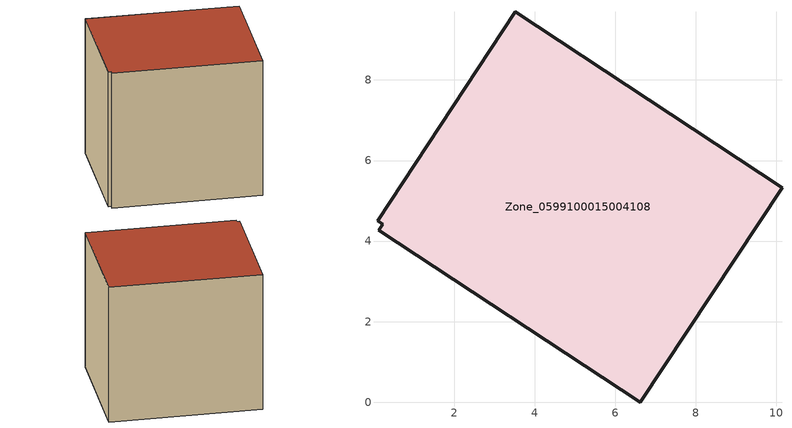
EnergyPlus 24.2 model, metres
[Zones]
Zone_0599100015004108
 floor ground (C_G): 0.1,4.51 3.52,9.69 10.14,5.33 6.62,0 0.13,4.27 0.23,4.42 z0.9
 wall outside (C_F): 10.14,5.33 3.52,9.69 0.1,4.51 0.23,4.42 0.13,4.27 6.62,0 10.14,5.33 z0.9:8.49
 roof outside (C_R): 3.52,9.69 0.1,4.51 0.23,4.42 0.13,4.27 6.62,0 10.14,5.33 z8.49
[BUILDING]
Pand.0599100015004108: North Axis=0; Terrain=City; Loads Convergence Tolerance Value=0.04; Temperature Convergence Tolerance Value=0.4; Solar Distribution=FullExterior; Maximum Number of Warmup Days=25; Minimum Number of Warmup Days=1
[Site:Location]
Rotterdam.The.Hague.AP_ZH_NLD Design_Conditions: Latitude=51.96; Longitude=4.45; Time Zone=1; Elevation=-4.5
[SITE:GROUNDTEMPERATURE:BUILDINGSURFACE]
18, 18, 18, 18, 18, 18, 18, 18, 18, 18, 18, 18
[MATERIAL] Thermal Absorptance=0.9; Solar Absorptance=0.7; Visible Absorptance=0.7
Name | Roughness | Thickness | Conductivity | Density | Specific Heat
G.TI.1965-1974 | MediumSmooth | 0.15 | 0.882353 | 540 | 1210
F.TI.1965-1974 | Rough | 0.3 | 0.697674 | 1920 | 840
R.TI.1965-1974 | MediumRough | 0.2 | 0.232558 | 1500 | 1000
[CONSTRUCTION]
C_G: G.TI.1965-1974
C_F: F.TI.1965-1974
C_R: R.TI.1965-1974
[ZONE]
Zone_0599100015004108: Type=1; Multiplier=1; Ceiling Height=Autocalculate; Volume=Autocalculate; Floor Area=autocalculate; Part of Total Floor Area=Yes
[ZONEINFILTRATION:DESIGNFLOWRATE]
Infil_Zone_0599100015004108: Zone or ZoneList or Space or SpaceList=Zone_0599100015004108; Schedule=AlwaysOn; Design Flow Rate Calculation Method=Flow/Area; Flow Rate per Floor Area=0.003; Constant Term Coefficient=1; Temperature Term Coefficient=0; Velocity Term Coefficient=0; Velocity Squared Term Coefficient=0
[HVACTEMPLATE:ZONE:IDEALLOADSAIRSYSTEM]
Zone_0599100015004108: Maximum Heating Supply Air Temperature=50; Minimum Cooling Supply Air Temperature=13; Maximum Heating Supply Air Humidity Ratio=0.0156; Minimum Cooling Supply Air Humidity Ratio=0.0077; Heating Limit=NoLimit; Cooling Limit=NoLimit; Dehumidification Control Type=ConstantSensibleHeatRatio; Cooling Sensible Heat Ratio=0.7; Dehumidification Setpoint=60; Humidification Control Type=None; Humidification Setpoint=30; Outdoor Air Method=None; Outdoor Air Flow Rate per Person=0.00944; Outdoor Air Flow Rate per Zone Floor Area=0; Outdoor Air Flow Rate per Zone=0; Demand Controlled Ventilation Type=None; Outdoor Air Economizer Type=NoEconomizer; Heat Recovery Type=None; Sensible Heat Recovery Effectiveness=0.7; Latent Heat Recovery Effectiveness=0.65
[ZONECONTROL:THERMOSTAT]
ThermostatControl_Zone_0599100015004108: Zone or ZoneList=Zone_0599100015004108; Control Type Schedule=DualSetpointControlType; Control 1=Thermostat_Zone_0599100015004108; Temperature Difference Between Cutout And Setpoint=0
[THERMOSTATSETPOINT:DUALSETPOINT]
Thermostat_Zone_0599100015004108: Heating Setpoint Temperature Schedule=HeatingSetpoint_Zone_0599100015004108; Cooling Setpoint Temperature Schedule=CoolingSetpoint_Zone_0599100015004108
[SCHEDULE:COMPACT]
HeatingSetpoint_Zone_0599100015004108: Through: 12/31, For: AllDays, Until: 24:00, 21
CoolingSetpoint_Zone_0599100015004108: Through: 12/31, For: AllDays, Until: 24:00, 24
DualSetpointControlType: Through: 12/31, For: AllDays, Until: 24:00, 4
AlwaysOn: Through: 12/31, For: AllDays, Until: 24:00, 1
